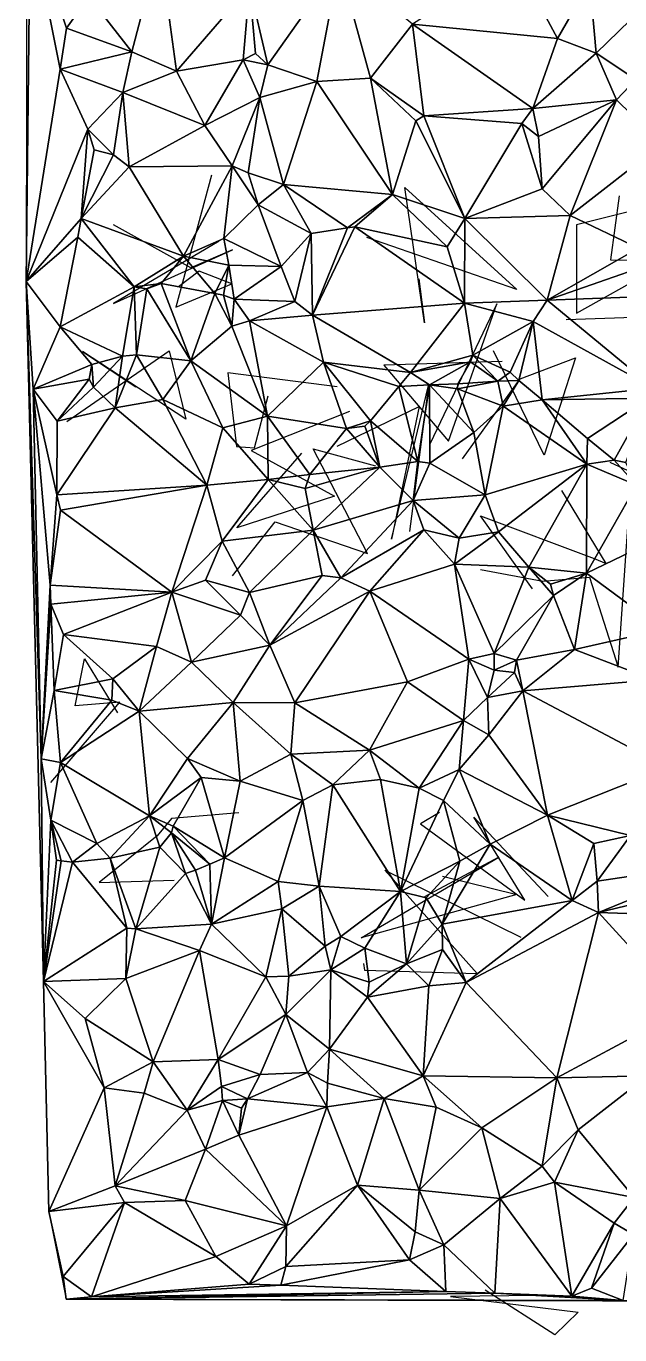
# Model space of a CAD drawing. Header units: metres. Extents: x -15.5 to 15.4, y -15.4 to 15.2.
# Drawn here: x -14.99 to -7.91, y -15.36 to 0.25 of the extents above; entities that cross this region are included whole.
import ezdxf

# ---------------------------------------------------------------- set-up
doc = ezdxf.new("R2010")
doc.units = ezdxf.units.M
doc.layers.add('CRACKS', color=1, linetype='Continuous')
doc.layers.add('STREET_MESH', color=7, linetype='Continuous')

msp = doc.modelspace()

# ---------------------------------------------------------------- linework, layer by layer
at = {"layer": 'CRACKS'}
for points in [[(-12.78, -1.525, 0.1), (-13.204, -3.1, 0.1), (-12.536, -2.823, 0.1), (-12.925, -2.67, 0.1), (-13.172, -2.858, 0.1)], [(-10.308, -2.764, 0.1), (-10.238, -3.288, 0.1), (-10.473, -1.674, 0.1), (-9.138, -2.891, 0.1), (-10.928, -2.269, 0.1)], [(-6.707, -1.691, 0.1), (-8.425, -2.119, 0.1), (-8.427, -3.175, 0.1), (-7.515, -2.666, 0.1), (-7.62, -2.768, 0.1)], [(-7.918, -1.773, 0.1), (-8.02, -2.538, 0.1), (-6.565, -2.566, 0.1), (-7.285, -3.21, 0.1), (-8.55, -3.251, 0.1)], [(-12.687, -2.313, 0.1), (-13.946, -3.058, 0.1), (-12.527, -2.419, 0.1), (-13.026, -2.633, 0.1), (-13.946, -2.118, 0.1)], [(-9.314, -3.748, 0.1), (-10.724, -3.792, 0.1), (-9.953, -4.702, 0.1), (-9.376, -3.061, 0.1), (-10.175, -4.737, 0.1)], [(-14.504, -4.467, 0.1), (-13.284, -3.622, 0.1), (-13.084, -4.437, 0.1), (-14.317, -3.63, 0.1), (-13.681, -4.05, 0.1)], [(-9.787, -4.91, 0.1), (-9.099, -3.955, 0.1), (-8.44, -3.707, 0.1), (-8.814, -4.867, 0.1), (-9.416, -3.622, 0.1)], [(-11.28, -4.051, 0.1), (-12.583, -3.884, 0.1), (-12.481, -4.762, 0.1), (-12.265, -4.781, 0.1), (-12.102, -4.16, 0.1)], [(-11.282, -4.758, 0.1), (-10.304, -4.285, 0.1), (-10.631, -5.871, 0.1), (-10.192, -4.036, 0.1), (-10.42, -5.776, 0.1)], [(-11.133, -4.345, 0.1), (-12.306, -4.813, 0.1), (-11.312, -5.358, 0.1), (-12.477, -5.732, 0.1), (-11.701, -4.842, 0.1)], [(-12.528, -6.306, 0.1), (-12.021, -5.664, 0.1), (-10.92, -6.04, 0.1), (-11.568, -4.791, 0.1), (-10.825, -4.994, 0.1)], [(-7.314, -6.898, 0.1), (-7.402, -5.503, 0.1), (-7.235, -6.29, 0.1), (-6.624, -5.601, 0.1), (-8.025, -4.953, 0.1)], [(-8.951, -6.463, 0.1), (-9.57, -5.589, 0.1), (-8.217, -6.099, 0.1), (-8.073, -6.159, 0.1), (-8.603, -5.289, 0.1)], [(-9.571, -6.23, 0.1), (-8.83, -6.37, 0.1), (-8.272, -6.323, 0.1), (-7.931, -7.396, 0.1), (-7.811, -5.666, 0.1)], [(-14.693, -8.773, 0.1), (-13.874, -7.813, 0.1), (-14.406, -7.858, 0.1), (-14.294, -7.298, 0.1), (-13.899, -7.94, 0.1)], [(-12.452, -9.134, 0.1), (-13.256, -9.203, 0.1), (-13.428, -9.408, 0.1), (-14.119, -9.964, 0.1), (-13.226, -9.939, 0.1)], [(-10.061, -9.128, 0.1), (-10.287, -9.266, 0.1), (-9.042, -10.175, 0.1), (-9.651, -9.187, 0.1), (-8.764, -10.132, 0.1)], [(-10.023, -9.888, 0.1), (-9.137, -10.107, 0.1), (-10.995, -10.625, 0.1), (-9.352, -9.663, 0.1), (-10.239, -10.134, 0.1)], [(-10.966, -10.931, 0.1), (-10.956, -11.01, 0.1), (-9.612, -11.05, 0.1), (-10.714, -9.819, 0.1), (-9.09, -10.618, 0.1)], [(-8.885, -14.891, 0.1), (-9.928, -14.905, 0.1), (-8.407, -15.091, 0.1), (-8.686, -15.361, 0.1), (-9.516, -14.827, 0.1)]]:
    msp.add_polyline3d(points, dxfattribs=at)
at = {"layer": 'STREET_MESH'}
for points in [[(-14.94, 1.526), (-14.965, 11.029), (-14.989, -2.797)], [(-14.582, -0.263), (-14.94, 1.526), (-14.989, -2.797)], [(-14.94, 1.526), (-14.582, -0.263), (-14.509, 0.226)], [(-14.24, 0.606), (-14.94, 1.526), (-14.509, 0.226)], [(-14.24, 0.606), (-13.728, -0.054), (-13.398, 1.204)], [(-13.398, 1.204), (-13.728, -0.054), (-13.197, -0.288)], [(-13.398, 1.204), (-13.197, -0.288), (-12.325, 0.723)], [(-12.106, -0.212), (-11.255, 0.996), (-12.325, 0.723)], [(-11.523, -0.41), (-11.255, 0.996), (-12.106, -0.212)], [(-11.255, 0.996), (-11.523, -0.41), (-10.883, -0.37)], [(-10.384, 0.275), (-11.255, 0.996), (-10.883, -0.37)], [(-10.384, 0.275), (-8.653, 0.105), (-9.162, 1.055)], [(-8.653, 0.105), (-8.267, 0.777), (-9.162, 1.055)], [(-7.106, 0.987), (-8.267, 0.777), (-8.191, -0.07)], [(-7.718, -0.385), (-7.106, 0.987), (-8.191, -0.07)], [(-13.197, -0.288), (-12.4, -0.15), (-12.325, 0.723)], [(-12.4, -0.15), (-12.254, -0.077), (-12.325, 0.723)], [(-12.254, -0.077), (-12.106, -0.212), (-12.325, 0.723)], [(-8.267, 0.777), (-8.653, 0.105), (-8.191, -0.07)], [(-13.728, -0.054), (-14.24, 0.606), (-14.509, 0.226)], [(-14.582, -0.263), (-13.728, -0.054), (-14.509, 0.226)], [(-10.249, -0.819), (-10.384, 0.275), (-10.883, -0.37)], [(-10.384, 0.275), (-10.249, -0.819), (-8.948, -0.733)], [(-8.653, 0.105), (-10.384, 0.275), (-8.948, -0.733)], [(-8.653, 0.105), (-8.948, -0.733), (-8.191, -0.07)], [(-13.838, -0.542), (-13.728, -0.054), (-14.582, -0.263)], [(-13.728, -0.054), (-13.838, -0.542), (-13.197, -0.288)], [(-12.858, -0.934), (-12.4, -0.15), (-13.197, -0.288)], [(-12.4, -0.15), (-12.858, -0.934), (-12.204, -0.602)], [(-12.106, -0.212), (-12.254, -0.077), (-12.4, -0.15)], [(-12.106, -0.212), (-12.4, -0.15), (-12.204, -0.602)], [(-8.948, -0.733), (-7.95, -0.63), (-8.191, -0.07)], [(-7.95, -0.63), (-7.718, -0.385), (-8.191, -0.07)], [(-14.255, -0.976), (-14.582, -0.263), (-14.989, -2.797)], [(-14.255, -0.976), (-13.838, -0.542), (-14.582, -0.263)], [(-13.838, -0.542), (-12.858, -0.934), (-13.197, -0.288)], [(-11.523, -0.41), (-12.106, -0.212), (-12.204, -0.602)], [(-11.922, -1.639), (-11.523, -0.41), (-12.204, -0.602)], [(-10.621, -1.757), (-11.523, -0.41), (-11.922, -1.639)], [(-11.523, -0.41), (-10.621, -1.757), (-10.883, -0.37)], [(-10.249, -0.819), (-10.883, -0.37), (-10.341, -0.879)], [(-10.883, -0.37), (-10.621, -1.757), (-10.341, -0.879)], [(-7.95, -0.63), (-7.408, -1.155), (-7.718, -0.385)], [(-13.946, -1.285), (-13.838, -0.542), (-14.255, -0.976)], [(-13.838, -0.542), (-13.946, -1.285), (-13.759, -1.427)], [(-12.858, -0.934), (-13.838, -0.542), (-13.759, -1.427)], [(-12.858, -0.934), (-12.534, -1.416), (-12.204, -0.602)], [(-12.534, -1.416), (-12.343, -1.497), (-12.204, -0.602)], [(-12.343, -1.497), (-11.922, -1.639), (-12.204, -0.602)], [(-10.249, -0.819), (-9.077, -0.91), (-8.948, -0.733)], [(-9.077, -0.91), (-8.879, -1.066), (-8.948, -0.733)], [(-8.879, -1.066), (-7.95, -0.63), (-8.948, -0.733)], [(-7.95, -0.63), (-8.879, -1.066), (-8.838, -1.691)], [(-8.503, -2.009), (-7.95, -0.63), (-8.838, -1.691)], [(-7.408, -1.155), (-7.95, -0.63), (-8.503, -2.009)], [(-12.534, -1.416), (-12.858, -0.934), (-13.759, -1.427)], [(-10.621, -1.757), (-9.76, -2.044), (-10.341, -0.879)], [(-9.76, -2.044), (-10.249, -0.819), (-10.341, -0.879)], [(-10.249, -0.819), (-9.76, -2.044), (-9.077, -0.91)], [(-9.077, -0.91), (-9.76, -2.044), (-8.838, -1.691)], [(-8.879, -1.066), (-9.077, -0.91), (-8.838, -1.691)], [(-14.335, -2.044), (-14.255, -0.976), (-14.989, -2.797)], [(-14.255, -0.976), (-14.335, -2.044), (-14.177, -1.226)], [(-13.946, -1.285), (-14.255, -0.976), (-14.177, -1.226)], [(-14.335, -2.044), (-13.946, -1.285), (-14.177, -1.226)], [(-7.686, -2.398), (-7.408, -1.155), (-8.503, -2.009)], [(-13.946, -1.285), (-14.335, -2.044), (-13.759, -1.427)], [(-14.335, -2.044), (-13.114, -2.493), (-13.759, -1.427)], [(-13.114, -2.493), (-12.534, -1.416), (-13.759, -1.427)], [(-13.114, -2.493), (-12.63, -2.284), (-12.534, -1.416)], [(-12.63, -2.284), (-12.223, -1.882), (-12.534, -1.416)], [(-12.223, -1.882), (-12.343, -1.497), (-12.534, -1.416)], [(-12.343, -1.497), (-12.223, -1.882), (-11.922, -1.639)], [(-12.223, -1.882), (-11.589, -2.221), (-11.922, -1.639)], [(-10.621, -1.757), (-11.922, -1.639), (-11.156, -2.154)], [(-11.922, -1.639), (-11.589, -2.221), (-11.156, -2.154)], [(-9.76, -2.044), (-8.503, -2.009), (-8.838, -1.691)], [(-11.071, -2.145), (-10.621, -1.757), (-11.156, -2.154)], [(-10.621, -1.757), (-11.071, -2.145), (-9.97, -2.382)], [(-9.76, -2.044), (-10.621, -1.757), (-9.97, -2.382)], [(-12.223, -1.882), (-12.63, -2.284), (-11.947, -2.618)], [(-12.223, -1.882), (-11.947, -2.618), (-11.589, -2.221)], [(-9.76, -2.044), (-8.777, -3.017), (-8.503, -2.009)], [(-8.777, -3.017), (-7.686, -2.398), (-8.503, -2.009)], [(-14.374, -2.265), (-14.335, -2.044), (-14.989, -2.797)], [(-13.7, -2.86), (-14.335, -2.044), (-14.374, -2.265)], [(-14.335, -2.044), (-13.7, -2.86), (-13.114, -2.493)], [(-11.156, -2.154), (-11.589, -2.221), (-11.573, -3.195)], [(-11.071, -2.145), (-11.156, -2.154), (-11.573, -3.195)], [(-9.763, -3.055), (-11.071, -2.145), (-11.573, -3.195)], [(-11.071, -2.145), (-9.763, -3.055), (-9.97, -2.382)], [(-9.763, -3.055), (-9.76, -2.044), (-9.97, -2.382)], [(-9.763, -3.055), (-8.777, -3.017), (-9.76, -2.044)], [(-14.582, -3.338), (-14.374, -2.265), (-14.989, -2.797)], [(-13.7, -2.86), (-14.374, -2.265), (-14.582, -3.338)], [(-12.571, -2.601), (-12.63, -2.284), (-13.114, -2.493)], [(-11.947, -2.618), (-12.63, -2.284), (-12.571, -2.601)], [(-11.947, -2.618), (-11.784, -3.032), (-11.589, -2.221)], [(-11.589, -2.221), (-11.784, -3.032), (-11.573, -3.195)], [(-13.7, -2.86), (-13.378, -2.819), (-13.114, -2.493)], [(-13.378, -2.819), (-12.738, -2.939), (-13.114, -2.493)], [(-12.738, -2.939), (-12.571, -2.601), (-13.114, -2.493)], [(-8.777, -3.017), (-7.546, -2.59), (-7.686, -2.398)], [(-12.738, -2.939), (-12.636, -2.959), (-12.571, -2.601)], [(-12.636, -2.959), (-12.51, -3.007), (-12.571, -2.601)], [(-12.51, -3.007), (-11.947, -2.618), (-12.571, -2.601)], [(-11.947, -2.618), (-12.51, -3.007), (-11.784, -3.032)], [(-8.777, -3.017), (-7.478, -2.969), (-7.546, -2.59)], [(-14.718, -13.888), (-14.781, -11.147), (-14.989, -2.797)], [(-14.905, -4.078), (-14.582, -3.338), (-14.989, -2.797)], [(-14.781, -11.147), (-14.809, -8.488), (-14.989, -2.797)], [(-14.809, -8.488), (-14.905, -4.078), (-14.989, -2.797)], [(-13.841, -3.685), (-13.7, -2.86), (-14.582, -3.338)], [(-13.7, -2.86), (-13.841, -3.685), (-13.675, -3.67)], [(-13.552, -2.882), (-13.378, -2.819), (-13.7, -2.86)], [(-13.552, -2.882), (-13.7, -2.86), (-13.675, -3.67)], [(-13.026, -3.743), (-13.552, -2.882), (-13.675, -3.67)], [(-13.378, -2.819), (-13.552, -2.882), (-13.026, -3.743)], [(-12.738, -2.939), (-13.378, -2.819), (-13.026, -3.743)], [(-12.738, -2.939), (-13.026, -3.743), (-12.535, -3.327)], [(-12.636, -2.959), (-12.738, -2.939), (-12.535, -3.327)], [(-12.51, -3.007), (-12.636, -2.959), (-12.535, -3.327)], [(-12.327, -3.265), (-12.51, -3.007), (-12.535, -3.327)], [(-12.51, -3.007), (-12.327, -3.265), (-11.784, -3.032)], [(-11.784, -3.032), (-12.327, -3.265), (-11.573, -3.195)], [(-10.408, -3.882), (-9.763, -3.055), (-11.573, -3.195)], [(-9.662, -3.676), (-9.763, -3.055), (-10.408, -3.882)], [(-8.777, -3.017), (-9.763, -3.055), (-8.943, -3.272)], [(-9.763, -3.055), (-9.662, -3.676), (-8.943, -3.272)], [(-7.504, -4.068), (-8.777, -3.017), (-8.943, -3.272)], [(-7.478, -2.969), (-8.777, -3.017), (-7.504, -4.068)], [(-12.327, -3.265), (-12.535, -3.327), (-12.113, -4.4)], [(-12.327, -3.265), (-11.445, -3.758), (-11.573, -3.195)], [(-11.445, -3.758), (-12.327, -3.265), (-12.113, -4.4)], [(-11.445, -3.758), (-10.408, -3.882), (-11.573, -3.195)], [(-9.662, -3.676), (-9.216, -3.877), (-8.943, -3.272)], [(-9.216, -3.877), (-9.113, -3.975), (-8.943, -3.272)], [(-9.113, -3.975), (-8.836, -4.207), (-8.943, -3.272)], [(-8.836, -4.207), (-7.504, -4.068), (-8.943, -3.272)], [(-14.205, -3.785), (-14.582, -3.338), (-14.905, -4.078)], [(-14.205, -3.785), (-13.841, -3.685), (-14.582, -3.338)], [(-12.535, -3.327), (-13.026, -3.743), (-12.113, -4.4)], [(-13.841, -3.685), (-14.205, -3.785), (-14.186, -4.056)], [(-13.927, -4.302), (-13.841, -3.685), (-14.186, -4.056)], [(-13.927, -4.302), (-13.359, -4.201), (-13.675, -3.67)], [(-13.841, -3.685), (-13.927, -4.302), (-13.675, -3.67)], [(-13.359, -4.201), (-13.026, -3.743), (-13.675, -3.67)], [(-13.026, -3.743), (-13.359, -4.201), (-12.643, -4.542)], [(-12.113, -4.4), (-13.026, -3.743), (-12.643, -4.542)], [(-9.69, -3.753), (-9.662, -3.676), (-10.408, -3.882)], [(-9.662, -3.676), (-9.69, -3.753), (-9.366, -3.985)], [(-9.216, -3.877), (-9.662, -3.676), (-9.366, -3.985)], [(-14.238, -3.962), (-14.205, -3.785), (-14.905, -4.078)], [(-14.205, -3.785), (-14.238, -3.962), (-14.186, -4.056)], [(-11.168, -4.549), (-11.445, -3.758), (-12.113, -4.4)], [(-11.445, -3.758), (-10.546, -4.049), (-10.408, -3.882)], [(-11.445, -3.758), (-10.884, -4.457), (-10.546, -4.049)], [(-10.884, -4.457), (-11.445, -3.758), (-11.168, -4.549)], [(-10.546, -4.049), (-10.18, -4.028), (-10.408, -3.882)], [(-10.18, -4.028), (-9.69, -3.753), (-10.408, -3.882)], [(-9.69, -3.753), (-10.18, -4.028), (-9.843, -4.015)], [(-9.69, -3.753), (-9.843, -4.015), (-9.366, -3.985)], [(-9.216, -3.877), (-9.366, -3.985), (-9.113, -3.975)], [(-14.62, -4.463), (-14.238, -3.962), (-14.905, -4.078)], [(-14.238, -3.962), (-14.62, -4.463), (-14.186, -4.056)], [(-14.62, -4.463), (-13.927, -4.302), (-14.186, -4.056)], [(-10.884, -4.457), (-10.317, -4.943), (-10.546, -4.049)], [(-10.317, -4.943), (-10.18, -4.028), (-10.546, -4.049)], [(-10.18, -4.028), (-10.317, -4.943), (-10.177, -4.964)], [(-9.843, -4.015), (-10.18, -4.028), (-9.846, -4.076)], [(-9.651, -4.595), (-10.18, -4.028), (-10.177, -4.964)], [(-10.18, -4.028), (-9.651, -4.595), (-9.846, -4.076)], [(-9.366, -3.985), (-9.846, -4.076), (-9.302, -4.284)], [(-9.366, -3.985), (-9.843, -4.015), (-9.846, -4.076)], [(-9.113, -3.975), (-9.366, -3.985), (-9.302, -4.284)], [(-9.113, -3.975), (-9.302, -4.284), (-8.836, -4.207)], [(-14.905, -4.078), (-14.704, -6.416), (-14.622, -5.342)], [(-14.62, -4.463), (-14.905, -4.078), (-14.622, -5.342)], [(-14.905, -4.078), (-14.809, -8.488), (-14.704, -6.416)], [(-13.359, -4.201), (-13.927, -4.302), (-12.834, -5.224)], [(-13.359, -4.201), (-12.834, -5.224), (-12.643, -4.542)], [(-9.846, -4.076), (-9.651, -4.595), (-9.302, -4.284)], [(-9.302, -4.284), (-8.304, -4.976), (-8.836, -4.207)], [(-7.565, -4.189), (-7.504, -4.068), (-8.836, -4.207)], [(-8.294, -4.668), (-7.565, -4.189), (-8.836, -4.207)], [(-8.304, -4.976), (-8.294, -4.668), (-8.836, -4.207)], [(-7.979, -4.927), (-7.565, -4.189), (-8.294, -4.668)], [(-7.565, -4.189), (-7.979, -4.927), (-7.84, -4.955)], [(-12.834, -5.224), (-13.927, -4.302), (-14.622, -5.342)], [(-13.927, -4.302), (-14.62, -4.463), (-14.622, -5.342)], [(-9.302, -4.284), (-9.651, -4.595), (-9.515, -5.34)], [(-8.304, -4.976), (-9.302, -4.284), (-9.515, -5.34)], [(-12.104, -5.157), (-12.113, -4.4), (-12.643, -4.542)], [(-11.606, -5.097), (-11.168, -4.549), (-12.113, -4.4)], [(-12.104, -5.157), (-11.606, -5.097), (-12.113, -4.4)], [(-10.884, -4.457), (-11.168, -4.549), (-10.95, -4.522)], [(-11.168, -4.549), (-10.771, -5.01), (-10.95, -4.522)], [(-10.771, -5.01), (-10.884, -4.457), (-10.95, -4.522)], [(-10.317, -4.943), (-10.884, -4.457), (-10.771, -5.01)], [(-12.834, -5.224), (-12.104, -5.157), (-12.643, -4.542)], [(-11.606, -5.097), (-10.771, -5.01), (-11.168, -4.549)], [(-9.651, -4.595), (-10.177, -4.964), (-9.515, -5.34)], [(-7.979, -4.927), (-8.294, -4.668), (-8.304, -4.976)], [(-10.317, -4.943), (-10.771, -5.01), (-10.376, -5.407)], [(-10.317, -4.943), (-10.376, -5.407), (-10.177, -4.964)], [(-10.177, -4.964), (-10.376, -5.407), (-9.515, -5.34)], [(-9.357, -5.782), (-8.304, -4.976), (-9.515, -5.34)], [(-9.357, -5.782), (-8.995, -6.204), (-8.304, -4.976)], [(-8.304, -4.976), (-8.995, -6.204), (-8.307, -6.273)], [(-7.712, -5.224), (-8.304, -4.976), (-8.307, -6.273)], [(-7.712, -5.224), (-7.979, -4.927), (-8.304, -4.976)], [(-7.979, -4.927), (-7.712, -5.224), (-7.84, -4.955)], [(-11.606, -5.097), (-12.104, -5.157), (-11.664, -5.264)], [(-11.568, -5.763), (-10.771, -5.01), (-11.664, -5.264)], [(-10.771, -5.01), (-11.606, -5.097), (-11.664, -5.264)], [(-10.376, -5.407), (-10.771, -5.01), (-11.568, -5.763)], [(-14.58, -5.523), (-12.834, -5.224), (-14.622, -5.342)], [(-12.834, -5.224), (-14.58, -5.523), (-13.252, -6.501)], [(-12.652, -5.891), (-12.834, -5.224), (-13.252, -6.501)], [(-12.652, -5.891), (-12.104, -5.157), (-12.834, -5.224)], [(-11.568, -5.763), (-12.104, -5.157), (-12.652, -5.891)], [(-12.104, -5.157), (-11.568, -5.763), (-11.664, -5.264)], [(-7.558, -5.912), (-7.712, -5.224), (-8.307, -6.273)], [(-14.704, -6.416), (-14.58, -5.523), (-14.622, -5.342)], [(-10.376, -5.407), (-11.568, -5.763), (-11.236, -6.329)], [(-10.249, -5.757), (-10.376, -5.407), (-11.236, -6.329)], [(-10.376, -5.407), (-9.826, -5.858), (-9.515, -5.34)], [(-10.249, -5.757), (-9.826, -5.858), (-10.376, -5.407)], [(-9.826, -5.858), (-9.357, -5.782), (-9.515, -5.34)], [(-14.58, -5.523), (-14.704, -6.416), (-13.252, -6.501)], [(-11.568, -5.763), (-12.652, -5.891), (-12.324, -6.505)], [(-11.568, -5.763), (-12.324, -6.505), (-11.459, -6.304)], [(-11.236, -6.329), (-11.568, -5.763), (-11.459, -6.304)], [(-10.249, -5.757), (-11.236, -6.329), (-10.891, -6.488)], [(-9.882, -6.169), (-10.249, -5.757), (-10.891, -6.488)], [(-9.826, -5.858), (-10.249, -5.757), (-9.882, -6.169)], [(-12.849, -6.357), (-12.652, -5.891), (-13.252, -6.501)], [(-12.652, -5.891), (-12.849, -6.357), (-12.324, -6.505)], [(-8.995, -6.204), (-9.357, -5.782), (-9.882, -6.169)], [(-9.357, -5.782), (-9.826, -5.858), (-9.882, -6.169)], [(-7.558, -5.912), (-8.307, -6.273), (-7.398, -6.947)], [(-9.71, -7.301), (-9.882, -6.169), (-10.891, -6.488)], [(-9.409, -7.235), (-8.995, -6.204), (-9.882, -6.169)], [(-9.71, -7.301), (-9.409, -7.235), (-9.882, -6.169)], [(-9.409, -7.235), (-8.7, -6.541), (-8.995, -6.204)], [(-8.995, -6.204), (-8.736, -6.407), (-8.307, -6.273)], [(-8.7, -6.541), (-8.736, -6.407), (-8.995, -6.204)], [(-12.435, -6.774), (-12.849, -6.357), (-13.252, -6.501)], [(-12.849, -6.357), (-12.435, -6.774), (-12.324, -6.505)], [(-12.324, -6.505), (-12.083, -7.135), (-11.459, -6.304)], [(-12.083, -7.135), (-11.236, -6.329), (-11.459, -6.304)], [(-11.236, -6.329), (-12.083, -7.135), (-10.891, -6.488)], [(-8.736, -6.407), (-8.7, -6.541), (-8.307, -6.273)], [(-8.7, -6.541), (-8.452, -7.185), (-8.307, -6.273)], [(-8.307, -6.273), (-8.452, -7.185), (-7.398, -6.947)], [(-14.809, -8.488), (-14.694, -6.644), (-14.704, -6.416)], [(-14.704, -6.416), (-14.694, -6.644), (-13.252, -6.501)], [(-14.694, -6.644), (-14.543, -7.007), (-13.252, -6.501)], [(-14.543, -7.007), (-13.433, -7.149), (-13.252, -6.501)], [(-13.433, -7.149), (-13.019, -7.337), (-13.252, -6.501)], [(-13.019, -7.337), (-12.435, -6.774), (-13.252, -6.501)], [(-12.435, -6.774), (-12.083, -7.135), (-12.324, -6.505)], [(-12.083, -7.135), (-11.787, -7.822), (-10.891, -6.488)], [(-11.787, -7.822), (-10.442, -7.57), (-10.891, -6.488)], [(-10.442, -7.57), (-9.71, -7.301), (-10.891, -6.488)], [(-8.7, -6.541), (-9.409, -7.235), (-9.143, -7.313)], [(-8.452, -7.185), (-8.7, -6.541), (-9.143, -7.313)], [(-14.694, -6.644), (-14.809, -8.488), (-14.657, -7.675)], [(-14.543, -7.007), (-14.694, -6.644), (-14.657, -7.675)], [(-13.019, -7.337), (-12.083, -7.135), (-12.435, -6.774)], [(-13.957, -7.537), (-14.543, -7.007), (-14.657, -7.675)], [(-13.957, -7.537), (-13.433, -7.149), (-14.543, -7.007)], [(-8.452, -7.185), (-7.505, -7.546), (-7.398, -6.947)], [(-13.643, -7.921), (-13.433, -7.149), (-13.957, -7.537)], [(-13.433, -7.149), (-13.643, -7.921), (-13.019, -7.337)], [(-12.083, -7.135), (-13.019, -7.337), (-12.522, -7.818)], [(-11.787, -7.822), (-12.083, -7.135), (-12.522, -7.818)], [(-13.019, -7.337), (-13.643, -7.921), (-12.522, -7.818)], [(-9.775, -8.034), (-9.71, -7.301), (-10.442, -7.57)], [(-9.775, -8.034), (-9.488, -7.757), (-9.71, -7.301)], [(-9.407, -7.43), (-9.409, -7.235), (-9.71, -7.301)], [(-9.488, -7.757), (-9.407, -7.43), (-9.71, -7.301)], [(-9.409, -7.235), (-9.407, -7.43), (-9.143, -7.313)], [(-9.407, -7.43), (-9.166, -7.459), (-9.143, -7.313)], [(-9.166, -7.459), (-9.066, -7.68), (-9.143, -7.313)], [(-9.066, -7.68), (-8.452, -7.185), (-9.143, -7.313)], [(-9.066, -7.68), (-7.505, -7.546), (-8.452, -7.185)], [(-9.166, -7.459), (-9.407, -7.43), (-9.488, -7.757)], [(-9.166, -7.459), (-9.488, -7.757), (-9.066, -7.68)], [(-13.967, -7.789), (-13.957, -7.537), (-14.657, -7.675)], [(-13.967, -7.789), (-13.643, -7.921), (-13.957, -7.537)], [(-11.787, -7.822), (-10.894, -8.386), (-10.442, -7.57)], [(-10.894, -8.386), (-9.775, -8.034), (-10.442, -7.57)], [(-7.505, -7.546), (-9.066, -7.68), (-7.341, -8.593)], [(-14.809, -8.488), (-14.579, -8.532), (-14.657, -7.675)], [(-14.579, -8.532), (-13.967, -7.789), (-14.657, -7.675)], [(-13.643, -7.921), (-13.967, -7.789), (-14.579, -8.532)], [(-9.474, -8.205), (-9.488, -7.757), (-9.775, -8.034)], [(-9.488, -7.757), (-9.474, -8.205), (-9.066, -7.68)], [(-9.066, -7.68), (-9.474, -8.205), (-8.772, -9.16)], [(-9.066, -7.68), (-8.772, -9.16), (-7.341, -8.593)], [(-13.519, -9.171), (-13.643, -7.921), (-14.579, -8.532)], [(-12.522, -7.818), (-13.643, -7.921), (-13.066, -8.487)], [(-13.643, -7.921), (-13.519, -9.171), (-13.066, -8.487)], [(-12.439, -8.755), (-12.522, -7.818), (-13.066, -8.487)], [(-12.439, -8.755), (-11.834, -8.433), (-12.522, -7.818)], [(-11.834, -8.433), (-11.787, -7.822), (-12.522, -7.818)], [(-10.894, -8.386), (-11.787, -7.822), (-11.834, -8.433)], [(-10.894, -8.386), (-10.304, -8.841), (-9.775, -8.034)], [(-9.775, -8.034), (-10.304, -8.841), (-9.824, -8.616)], [(-9.474, -8.205), (-9.775, -8.034), (-9.824, -8.616)], [(-8.772, -9.16), (-9.474, -8.205), (-9.824, -8.616)], [(-11.331, -8.801), (-10.894, -8.386), (-11.834, -8.433)], [(-11.331, -8.801), (-10.763, -8.738), (-10.894, -8.386)], [(-10.763, -8.738), (-10.304, -8.841), (-10.894, -8.386)], [(-14.694, -9.221), (-14.809, -8.488), (-14.781, -11.147)], [(-14.809, -8.488), (-14.694, -9.221), (-14.579, -8.532)], [(-14.694, -9.221), (-14.148, -9.499), (-14.579, -8.532)], [(-14.148, -9.499), (-13.519, -9.171), (-14.579, -8.532)], [(-13.519, -9.171), (-12.902, -8.712), (-13.066, -8.487)], [(-12.902, -8.712), (-12.439, -8.755), (-13.066, -8.487)], [(-11.691, -8.988), (-11.834, -8.433), (-12.439, -8.755)], [(-11.691, -8.988), (-11.331, -8.801), (-11.834, -8.433)], [(-13.519, -9.171), (-13.237, -9.293), (-12.902, -8.712)], [(-12.902, -8.712), (-13.237, -9.293), (-12.623, -9.671)], [(-12.902, -8.712), (-12.623, -9.671), (-12.439, -8.755)], [(-10.763, -8.738), (-11.331, -8.801), (-10.525, -10.071)], [(-10.304, -8.841), (-10.763, -8.738), (-10.525, -10.071)], [(-10.304, -8.841), (-10.011, -8.985), (-9.824, -8.616)], [(-10.011, -8.985), (-9.458, -9.507), (-9.824, -8.616)], [(-9.458, -9.507), (-8.772, -9.16), (-9.824, -8.616)], [(-8.772, -9.16), (-7.782, -9.405), (-7.341, -8.593)], [(-12.623, -9.671), (-11.691, -8.988), (-12.439, -8.755)], [(-11.331, -8.801), (-11.691, -8.988), (-11.496, -10.008)], [(-10.525, -10.071), (-11.331, -8.801), (-11.496, -10.008)], [(-10.011, -8.985), (-10.304, -8.841), (-10.525, -10.071)], [(-11.691, -8.988), (-12.623, -9.671), (-11.985, -9.955)], [(-11.496, -10.008), (-11.691, -8.988), (-11.985, -9.955)], [(-9.816, -9.709), (-10.011, -8.985), (-10.525, -10.071)], [(-10.011, -8.985), (-9.816, -9.709), (-9.458, -9.507)], [(-13.989, -9.674), (-13.519, -9.171), (-14.148, -9.499)], [(-13.519, -9.171), (-13.989, -9.674), (-13.394, -9.542)], [(-13.255, -9.371), (-13.519, -9.171), (-13.394, -9.542)], [(-13.519, -9.171), (-13.255, -9.371), (-13.237, -9.293)], [(-8.772, -9.16), (-9.458, -9.507), (-8.478, -10.178)], [(-8.221, -9.498), (-8.772, -9.16), (-8.478, -10.178)], [(-8.221, -9.498), (-7.782, -9.405), (-8.772, -9.16)], [(-14.629, -9.699), (-14.694, -9.221), (-14.781, -11.147)], [(-14.694, -9.221), (-14.437, -9.722), (-14.148, -9.499)], [(-14.694, -9.221), (-14.572, -9.707), (-14.437, -9.722)], [(-14.572, -9.707), (-14.694, -9.221), (-14.629, -9.699)], [(-13.237, -9.293), (-13.255, -9.371), (-12.799, -9.745)], [(-12.623, -9.671), (-13.237, -9.293), (-12.799, -9.745)], [(-14.437, -9.722), (-13.989, -9.674), (-14.148, -9.499)], [(-13.09, -9.856), (-13.255, -9.371), (-13.394, -9.542)], [(-13.255, -9.371), (-12.968, -9.819), (-12.799, -9.745)], [(-12.968, -9.819), (-13.255, -9.371), (-13.09, -9.856)], [(-9.458, -9.507), (-10.027, -10.463), (-8.478, -10.178)], [(-9.816, -9.709), (-10.027, -10.463), (-9.458, -9.507)], [(-8.18, -9.95), (-8.221, -9.498), (-8.478, -10.178)], [(-8.221, -9.498), (-8.18, -9.95), (-7.782, -9.405)], [(-8.18, -9.95), (-6.714, -9.732), (-7.782, -9.405)], [(-13.79, -10.509), (-13.989, -9.674), (-14.437, -9.722)], [(-13.394, -9.542), (-13.989, -9.674), (-13.681, -10.518)], [(-13.989, -9.674), (-13.79, -10.509), (-13.681, -10.518)], [(-13.09, -9.856), (-13.394, -9.542), (-13.681, -10.518)], [(-12.778, -10.461), (-12.623, -9.671), (-12.799, -9.745)], [(-12.623, -9.671), (-12.778, -10.461), (-11.985, -9.955)], [(-14.572, -9.707), (-14.629, -9.699), (-14.781, -11.147)], [(-14.437, -9.722), (-14.572, -9.707), (-14.781, -11.147)], [(-13.79, -10.509), (-14.437, -9.722), (-14.781, -11.147)], [(-12.968, -9.819), (-13.09, -9.856), (-12.778, -10.461)], [(-12.968, -9.819), (-12.778, -10.461), (-12.799, -9.745)], [(-10.218, -10.147), (-9.816, -9.709), (-10.525, -10.071)], [(-9.816, -9.709), (-10.218, -10.147), (-10.027, -10.463)], [(-6.714, -9.732), (-8.18, -9.95), (-8.166, -10.324)], [(-6.632, -9.955), (-6.714, -9.732), (-8.166, -10.324)], [(-12.778, -10.461), (-13.09, -9.856), (-13.681, -10.518)], [(-12.778, -10.461), (-11.941, -10.281), (-11.985, -9.955)], [(-11.941, -10.281), (-11.496, -10.008), (-11.985, -9.955)], [(-8.166, -10.324), (-8.18, -9.95), (-8.478, -10.178)], [(-6.589, -10.38), (-6.632, -9.955), (-8.166, -10.324)], [(-11.941, -10.281), (-11.423, -10.725), (-11.496, -10.008)], [(-11.236, -10.61), (-10.525, -10.071), (-11.496, -10.008)], [(-11.423, -10.725), (-11.236, -10.61), (-11.496, -10.008)], [(-10.525, -10.071), (-11.236, -10.61), (-10.949, -10.748)], [(-10.453, -10.937), (-10.525, -10.071), (-10.949, -10.748)], [(-10.453, -10.937), (-10.218, -10.147), (-10.525, -10.071)], [(-10.218, -10.147), (-10.453, -10.937), (-10.027, -10.463)], [(-11.941, -10.281), (-12.778, -10.461), (-12.133, -11.091)], [(-11.857, -11.083), (-11.941, -10.281), (-12.133, -11.091)], [(-11.857, -11.083), (-11.423, -10.725), (-11.941, -10.281)], [(-10.027, -10.463), (-9.744, -11.157), (-8.478, -10.178)], [(-9.744, -11.157), (-8.166, -10.324), (-8.478, -10.178)], [(-8.166, -10.324), (-9.744, -11.157), (-8.661, -12.294)], [(-8.166, -10.324), (-8.661, -12.294), (-7.121, -11.469)], [(-6.589, -10.38), (-8.166, -10.324), (-7.121, -11.469)], [(-13.799, -11.11), (-13.79, -10.509), (-14.781, -11.147)], [(-13.79, -10.509), (-13.799, -11.11), (-13.681, -10.518)], [(-13.799, -11.11), (-12.923, -10.775), (-13.681, -10.518)], [(-12.923, -10.775), (-12.778, -10.461), (-13.681, -10.518)], [(-12.778, -10.461), (-12.923, -10.775), (-12.133, -11.091)], [(-11.236, -10.61), (-11.423, -10.725), (-11.358, -11.007)], [(-10.949, -10.748), (-11.236, -10.61), (-11.358, -11.007)], [(-10.027, -10.463), (-10.453, -10.937), (-10.023, -10.763)], [(-9.744, -11.157), (-10.027, -10.463), (-10.023, -10.763)], [(-11.423, -10.725), (-11.857, -11.083), (-11.358, -11.007)], [(-10.899, -11.155), (-10.949, -10.748), (-11.358, -11.007)], [(-10.899, -11.155), (-10.453, -10.937), (-10.949, -10.748)], [(-10.023, -10.763), (-10.453, -10.937), (-10.188, -11.198)], [(-9.744, -11.157), (-10.023, -10.763), (-10.188, -11.198)], [(-13.799, -11.11), (-13.475, -12.105), (-12.923, -10.775)], [(-13.475, -12.105), (-12.7, -12.078), (-12.923, -10.775)], [(-12.923, -10.775), (-12.7, -12.078), (-12.133, -11.091)], [(-11.894, -11.539), (-11.857, -11.083), (-12.133, -11.091)], [(-11.358, -11.007), (-11.894, -11.539), (-11.37, -11.955)], [(-11.857, -11.083), (-11.894, -11.539), (-11.358, -11.007)], [(-10.918, -11.331), (-11.358, -11.007), (-11.37, -11.955)], [(-10.918, -11.331), (-10.899, -11.155), (-11.358, -11.007)], [(-10.453, -10.937), (-10.918, -11.331), (-10.188, -11.198)], [(-10.453, -10.937), (-10.899, -11.155), (-10.918, -11.331)], [(-14.284, -11.586), (-13.799, -11.11), (-14.781, -11.147)], [(-14.059, -12.414), (-14.781, -11.147), (-14.718, -13.888)], [(-14.059, -12.414), (-14.284, -11.586), (-14.781, -11.147)], [(-14.284, -11.586), (-13.475, -12.105), (-13.799, -11.11)], [(-12.7, -12.078), (-11.894, -11.539), (-12.133, -11.091)], [(-10.918, -11.331), (-10.257, -12.27), (-10.188, -11.198)], [(-9.744, -11.157), (-10.257, -12.27), (-8.661, -12.294)], [(-10.257, -12.27), (-9.744, -11.157), (-10.188, -11.198)], [(-10.257, -12.27), (-10.918, -11.331), (-11.37, -11.955)], [(-11.894, -11.539), (-12.7, -12.078), (-12.199, -12.257)], [(-11.633, -12.23), (-11.894, -11.539), (-12.199, -12.257)], [(-11.894, -11.539), (-11.633, -12.23), (-11.37, -11.955)], [(-8.661, -12.294), (-7.58, -12.27), (-7.121, -11.469)], [(-13.475, -12.105), (-14.284, -11.586), (-14.059, -12.414)], [(-11.633, -12.23), (-11.394, -12.358), (-11.37, -11.955)], [(-11.394, -12.358), (-10.721, -12.542), (-11.37, -11.955)], [(-10.721, -12.542), (-10.257, -12.27), (-11.37, -11.955)], [(-13.581, -12.479), (-13.475, -12.105), (-14.059, -12.414)], [(-13.475, -12.105), (-13.581, -12.479), (-13.068, -12.68)], [(-12.7, -12.078), (-13.475, -12.105), (-13.068, -12.68)], [(-12.659, -12.4), (-12.7, -12.078), (-13.068, -12.68)], [(-12.7, -12.078), (-12.659, -12.4), (-12.199, -12.257)], [(-12.659, -12.4), (-12.348, -12.547), (-12.199, -12.257)], [(-12.348, -12.547), (-11.633, -12.23), (-12.199, -12.257)], [(-12.348, -12.547), (-11.405, -12.642), (-11.633, -12.23)], [(-11.405, -12.642), (-11.394, -12.358), (-11.633, -12.23)], [(-10.721, -12.542), (-10.102, -12.645), (-10.257, -12.27)], [(-10.257, -12.27), (-9.556, -12.893), (-8.661, -12.294)], [(-10.257, -12.27), (-10.102, -12.645), (-9.556, -12.893)], [(-8.661, -12.294), (-9.556, -12.893), (-8.836, -13.348)], [(-8.405, -12.914), (-8.661, -12.294), (-8.836, -13.348)], [(-8.405, -12.914), (-7.58, -12.27), (-8.661, -12.294)], [(-7.58, -12.27), (-8.405, -12.914), (-7.739, -13.721)], [(-13.927, -13.583), (-14.059, -12.414), (-14.718, -13.888)], [(-13.927, -13.583), (-13.581, -12.479), (-14.059, -12.414)], [(-13.068, -12.68), (-13.581, -12.479), (-13.927, -13.583)], [(-12.648, -12.565), (-12.659, -12.4), (-13.068, -12.68)], [(-12.348, -12.547), (-12.659, -12.4), (-12.648, -12.565)], [(-11.394, -12.358), (-11.405, -12.642), (-10.721, -12.542)], [(-12.852, -13.148), (-12.648, -12.565), (-13.068, -12.68)], [(-12.453, -12.981), (-12.648, -12.565), (-12.852, -13.148)], [(-12.348, -12.547), (-12.648, -12.565), (-12.422, -12.658)], [(-12.648, -12.565), (-12.453, -12.981), (-12.422, -12.658)], [(-12.453, -12.981), (-12.348, -12.547), (-12.422, -12.658)], [(-12.453, -12.981), (-11.405, -12.642), (-12.348, -12.547)], [(-11.405, -12.642), (-12.453, -12.981), (-11.885, -14.059)], [(-11.405, -12.642), (-11.885, -14.059), (-11.037, -13.576)], [(-10.721, -12.542), (-11.405, -12.642), (-11.037, -13.576)], [(-10.301, -13.634), (-10.721, -12.542), (-11.037, -13.576)], [(-10.102, -12.645), (-10.721, -12.542), (-10.301, -13.634)], [(-10.102, -12.645), (-10.301, -13.634), (-9.556, -12.893)], [(-12.852, -13.148), (-13.068, -12.68), (-13.927, -13.583)], [(-10.301, -13.634), (-9.335, -13.735), (-9.556, -12.893)], [(-9.556, -12.893), (-9.335, -13.735), (-8.836, -13.348)], [(-8.688, -13.541), (-8.405, -12.914), (-8.836, -13.348)], [(-8.405, -12.914), (-8.688, -13.541), (-7.739, -13.721)], [(-12.453, -12.981), (-12.852, -13.148), (-11.885, -14.059)], [(-13.093, -13.759), (-12.852, -13.148), (-13.927, -13.583)], [(-12.852, -13.148), (-13.093, -13.759), (-11.885, -14.059)], [(-9.335, -13.735), (-8.688, -13.541), (-8.836, -13.348)], [(-11.885, -14.059), (-11.891, -14.544), (-11.037, -13.576)], [(-11.891, -14.544), (-10.419, -14.468), (-11.037, -13.576)], [(-10.419, -14.468), (-10.352, -14.134), (-11.037, -13.576)], [(-10.352, -14.134), (-10.301, -13.634), (-11.037, -13.576)], [(-8.688, -13.541), (-9.335, -13.735), (-8.481, -14.899)], [(-8.688, -13.541), (-7.976, -14.028), (-7.739, -13.721)], [(-7.976, -14.028), (-8.688, -13.541), (-8.481, -14.899)], [(-13.817, -13.783), (-13.927, -13.583), (-14.718, -13.888)], [(-13.093, -13.759), (-13.927, -13.583), (-13.817, -13.783)], [(-10.352, -14.134), (-10.007, -14.286), (-10.301, -13.634)], [(-10.007, -14.286), (-9.335, -13.735), (-10.301, -13.634)], [(-9.335, -13.735), (-10.007, -14.286), (-9.402, -14.863)], [(-9.335, -13.735), (-9.402, -14.863), (-8.481, -14.899)], [(-7.976, -14.028), (-7.748, -14.165), (-7.739, -13.721)], [(-14.548, -14.666), (-13.817, -13.783), (-14.718, -13.888)], [(-14.548, -14.666), (-14.718, -13.888), (-14.51, -14.935)], [(-13.817, -13.783), (-14.548, -14.666), (-14.208, -14.908)], [(-13.817, -13.783), (-14.208, -14.908), (-12.726, -14.426)], [(-13.093, -13.759), (-13.817, -13.783), (-12.726, -14.426)], [(-11.885, -14.059), (-13.093, -13.759), (-12.726, -14.426)], [(-8.246, -14.806), (-7.976, -14.028), (-8.481, -14.899)], [(-7.748, -14.165), (-7.976, -14.028), (-8.246, -14.806)], [(-12.328, -14.755), (-11.885, -14.059), (-12.726, -14.426)], [(-11.891, -14.544), (-11.885, -14.059), (-12.328, -14.755)], [(-10.007, -14.286), (-10.352, -14.134), (-10.419, -14.468)], [(-7.748, -14.165), (-8.246, -14.806), (-7.871, -14.952)], [(-10.007, -14.286), (-10.419, -14.468), (-9.986, -14.843)], [(-9.402, -14.863), (-10.007, -14.286), (-9.986, -14.843)], [(-14.208, -14.908), (-12.328, -14.755), (-12.726, -14.426)], [(-10.419, -14.468), (-11.891, -14.544), (-11.952, -14.769)], [(-9.986, -14.843), (-10.419, -14.468), (-11.952, -14.769)], [(-14.208, -14.908), (-14.548, -14.666), (-14.51, -14.935)], [(-11.891, -14.544), (-12.328, -14.755), (-11.952, -14.769)], [(-11.952, -14.769), (-12.328, -14.755), (-14.208, -14.908)], [(-9.986, -14.843), (-11.952, -14.769), (-14.208, -14.908)], [(-8.246, -14.806), (-8.481, -14.899), (-7.871, -14.952)], [(-9.986, -14.843), (-14.208, -14.908), (-14.51, -14.935)], [(-9.402, -14.863), (-9.986, -14.843), (-14.51, -14.935)], [(-7.871, -14.952), (-9.402, -14.863), (-14.51, -14.935)], [(-1.721, -14.976), (-7.871, -14.952), (-14.51, -14.935)], [(-8.481, -14.899), (-9.402, -14.863), (-7.871, -14.952)]]:
    msp.add_3dface(points, dxfattribs=at)

doc.saveas('drawing.dxf')
